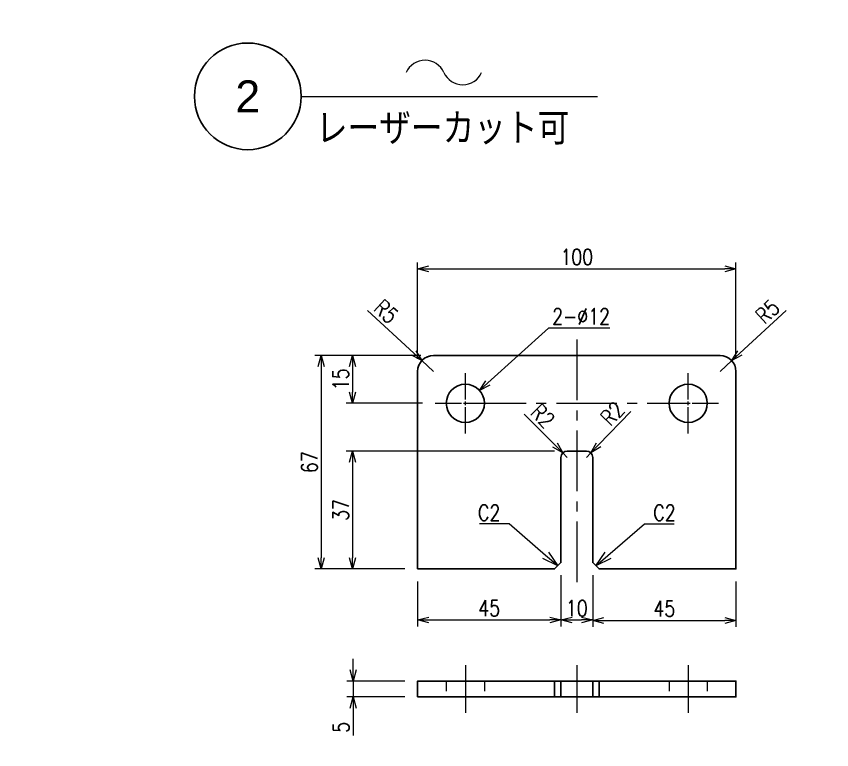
# Model space of a CAD drawing. Header units: millimetres. Extents: x 0 to 3072, y 0 to 1489.
# Drawn here: x 586.4 to 842.6, y 219.3 to 449.6 of the extents above; entities that cross this region are included whole.
import ezdxf
from ezdxf import colors
from ezdxf.entities.mleader import LeaderData, LeaderLine
from ezdxf.enums import TextEntityAlignment as Align
from ezdxf.math import Vec2, Vec3

# ---------------------------------------------------------------- set-up
doc = ezdxf.new("R2010")
doc.units = ezdxf.units.MM
doc.linetypes.add('CENTER2', pattern=[28.574999999999996, 19.05, -3.174999999999999, 3.174999999999999, -3.174999999999999])
doc.linetypes.add('HIDDEN2', pattern=[4.7624999999999975, 3.174999999999999, -1.587499999999999])
for name, color, linetype, lineweight in [('01_外形線', 7, 'Continuous', 25), ('03_かくれ線', 6, 'HIDDEN2', 13), ('04_中心線', 1, 'CENTER2', 9), ('06_文字', 7, 'Continuous', 13), ('07_寸法線', 3, 'Continuous', 9)]:
    doc.layers.add(name, color=color, linetype=linetype, lineweight=lineweight)
doc.styles.add('KSS_TXT', font='txt.shx', dxfattribs={"bigfont": 'extfont2.shx'})
doc.styles.get("Standard").update_dxf_attribs({"font": 'arial.ttf'})
doc.styles.add('寸法用', font='simplex.shx', dxfattribs={"width": 0.8, "bigfont": '@extfont2.shx'})
doc.dimstyles.new('機械製図用', dxfattribs={"dimtxt": 3.5, "dimasz": 3.5, "dimexe": 2, "dimexo": 0, "dimgap": 1.199999999999999, "dimtad": 1, "dimdsep": 46, "dimtxsty": '寸法用', "dimblk": 'OPEN30', "dimcen": 0, "dimclrd": 256, "dimclre": 256, "dimclrt": 7, "dimazin": 2, "dimtm": 1e-09, "dimtfac": 0.75, "dimtmove": 0, "dimatfit": 3, "dimldrblk": 'OPEN30', "dimfxl": 1, "dimlwd": -1, "dimlwe": -1, "dimarcsym": 0})
doc.dimstyles.new('機械製図用$3', dxfattribs={"dimtxt": 3.5, "dimasz": 3.5, "dimexe": 2, "dimexo": 0, "dimgap": 1.199999999999999, "dimtad": 1, "dimtih": 1, "dimtoh": 1, "dimdsep": 46, "dimtxsty": '寸法用', "dimblk": 'OPEN30', "dimcen": 0, "dimsd1": 1, "dimclrd": 256, "dimclre": 256, "dimclrt": 7, "dimazin": 2, "dimtm": 1e-09, "dimtfac": 0.75, "dimtofl": 0, "dimtmove": 0, "dimatfit": 3, "dimldrblk": 'OPEN30', "dimfxl": 1, "dimlwd": -1, "dimlwe": -1, "dimarcsym": 0})

# ---------------------------------------------------------------- blocks, each defined once
blk = doc.blocks.new('*U21')
at = {"layer": '04_中心線', "color": 0, "linetype": 'CENTER2', "transparency": 16777216}
for p, q in [((0, 1.2), (0, 9.5)), ((-9.5, 0), (-1.199999999999999, 0)), ((1.2, 0), (9.5, 0)), ((0, -9.5), (0, -1.199999999999999))]:
    blk.add_line(p, q, dxfattribs=at)
at = {"layer": '04_中心線', "color": 0, "linetype": 'Continuous', "transparency": 16777216}
for p, q in [((-0.6000000000000001, 0), (0.6000000000000001, 0)), ((0, -0.6000000000000001), (0, 0.6000000000000001))]:
    blk.add_line(p, q, dxfattribs=at)
blk = doc.blocks.new('*U22')
at = {"layer": '04_中心線', "color": 0, "linetype": 'CENTER2', "transparency": 16777216}
for p, q in [((0, 1.2), (0, 9.5)), ((-9.5, 0), (-1.199999999999999, 0)), ((1.2, 0), (9.5, 0)), ((0, -9.5), (0, -1.199999999999999))]:
    blk.add_line(p, q, dxfattribs=at)
at = {"layer": '04_中心線', "color": 0, "linetype": 'Continuous', "transparency": 16777216}
for p, q in [((-0.6000000000000001, 0), (0.6000000000000001, 0)), ((0, -0.6000000000000001), (0, 0.6000000000000001))]:
    blk.add_line(p, q, dxfattribs=at)
blk = doc.blocks.new('_Open30')
at = {"color": 0, "linetype": 'ByBlock', "lineweight": -2}
for p, q in [((-1, 0.26794919), (0, 0)), ((0, 0), (-1, -0.26794919)), ((0, 0), (-1, 0))]:
    blk.add_line(p, q, dxfattribs=at)
blk = doc.blocks.new('*D23')
at = {"layer": '07_寸法線', "transparency": 16777216}
for p, q in [((692.2041070488124, 244.3830392106121), (692.2041070488124, 247.8830392106121)), ((708.4943298440696, 240.8830392106121), (690.2041070488124, 240.8830392106121)), ((692.2041070488124, 240.8830392106121), (692.2041070488124, 235.8830392106121)), ((708.4943298440696, 235.8830392106121), (690.2041070488124, 235.8830392106121)), ((692.2041070488124, 232.3830392106121), (692.2041070488124, 223.8163725439454))]:
    blk.add_line(p, q, dxfattribs=at)
at = {"layer": 'Defpoints', "color": 0, "transparency": 16777216}
for p in [(712.4943298440696, 240.8830392106121), (692.2041070488124, 235.8830392106121), (712.4943298440696, 235.8830392106121)]:
    blk.add_point(p, dxfattribs=at)
at = {"layer": '07_寸法線', "transparency": 16777216, "xscale": 3.5, "yscale": 3.5, "zscale": 3.5}
for p, rotation in [((692.2041070488124, 240.8830392106121), 270), ((692.2041070488124, 235.8830392106121), 90)]:
    blk.add_blockref('_Open30', p, dxfattribs=dict(at, rotation=rotation))
at = {"layer": '07_寸法線', "color": 7, "transparency": 16777216, "insert": (688.5041070488122, 226.3497058772785), "char_height": 5, "attachment_point": 5, "rotation": 90, "style": '寸法用'}
blk.add_mtext('5', dxfattribs=at)
blk = doc.blocks.new('*D27')
at = {"layer": '07_寸法線', "transparency": 16777216}
for p, q in [((712.4943298440694, 342.0708135264376), (712.4943298440694, 372.2885533031604)), ((812.4943298440694, 342.0708135264376), (812.4943298440694, 372.2885533031604)), ((715.9943298440694, 370.2885533031604), (808.9943298440694, 370.2885533031604))]:
    blk.add_line(p, q, dxfattribs=at)
at = {"layer": 'Defpoints', "color": 0, "transparency": 16777216}
for p in [(812.4943298440694, 370.2885533031604), (712.4943298440694, 338.0708135264376), (812.4943298440694, 338.0708135264376)]:
    blk.add_point(p, dxfattribs=at)
at = {"layer": '07_寸法線', "transparency": 16777216, "xscale": 3.5, "yscale": 3.5, "zscale": 3.5, "rotation": 180}
blk.add_blockref('_Open30', (712.4943298440694, 370.2885533031604), dxfattribs=at)
at = {"layer": '07_寸法線', "transparency": 16777216, "xscale": 3.5, "yscale": 3.5, "zscale": 3.5}
blk.add_blockref('_Open30', (812.4943298440694, 370.2885533031604), dxfattribs=at)
at = {"layer": '07_寸法線', "color": 7, "transparency": 16777216, "insert": (762.4943298440694, 373.9885533031604), "char_height": 5, "attachment_point": 5, "style": '寸法用'}
blk.add_mtext('100', dxfattribs=at)
blk = doc.blocks.new('*D28')
at = {"layer": '07_寸法線', "transparency": 16777216}
for p, q in [((713.4943298440696, 343.0708135264377), (680.21502959748, 343.0708135264377)), ((682.21502959748, 339.5708135264377), (682.21502959748, 279.5708135264377)), ((708.4943298440696, 276.0708135264377), (680.21502959748, 276.0708135264377))]:
    blk.add_line(p, q, dxfattribs=at)
at = {"layer": 'Defpoints', "color": 0, "transparency": 16777216}
for p in [(717.4943298440696, 343.0708135264377), (682.21502959748, 276.0708135264377), (712.4943298440696, 276.0708135264377)]:
    blk.add_point(p, dxfattribs=at)
at = {"layer": '07_寸法線', "transparency": 16777216, "xscale": 3.5, "yscale": 3.5, "zscale": 3.5}
for p, rotation in [((682.21502959748, 343.0708135264377), 90), ((682.21502959748, 276.0708135264377), 270)]:
    blk.add_blockref('_Open30', p, dxfattribs=dict(at, rotation=rotation))
at = {"layer": '07_寸法線', "color": 7, "transparency": 16777216, "insert": (678.51502959748, 309.5708135264375), "char_height": 5, "attachment_point": 5, "rotation": 90, "style": '寸法用'}
blk.add_mtext('67', dxfattribs=at)
blk = doc.blocks.new('*D29')
at = {"layer": '07_寸法線', "transparency": 16777216}
for p, q in [((712.4943298440694, 272.0708135264376), (712.4943298440694, 258.0359163022458)), ((757.4943298440694, 274.0708135264376), (757.4943298440694, 258.0359163022458)), ((715.9943298440694, 260.0359163022458), (753.9943298440694, 260.0359163022458))]:
    blk.add_line(p, q, dxfattribs=at)
at = {"layer": 'Defpoints', "color": 0, "transparency": 16777216}
for p in [(757.4943298440694, 278.0708135264376), (712.4943298440694, 276.0708135264376), (757.4943298440694, 260.0359163022458)]:
    blk.add_point(p, dxfattribs=at)
at = {"layer": '07_寸法線', "transparency": 16777216, "xscale": 3.5, "yscale": 3.5, "zscale": 3.5, "rotation": 180}
blk.add_blockref('_Open30', (712.4943298440694, 260.0359163022458), dxfattribs=at)
at = {"layer": '07_寸法線', "transparency": 16777216, "xscale": 3.5, "yscale": 3.5, "zscale": 3.5}
blk.add_blockref('_Open30', (757.4943298440694, 260.0359163022458), dxfattribs=at)
at = {"layer": '07_寸法線', "color": 7, "transparency": 16777216, "insert": (734.9943298440694, 263.7359163022458), "char_height": 5, "attachment_point": 5, "style": '寸法用'}
blk.add_mtext('45', dxfattribs=at)
blk = doc.blocks.new('*D24')
at = {"layer": '07_寸法線', "transparency": 16777216}
for p, q in [((753.5900811285735, 351.6446110206834), (734.5438424858891, 334.4390449538296)), ((772.8853192238137, 351.6446110206834), (753.5900811285735, 351.6446110206834))]:
    blk.add_line(p, q, dxfattribs=at)
at = {"layer": 'Defpoints', "color": 0, "transparency": 16777216}
for p in [(731.9466536178502, 332.0928544279483), (723.0420060702882, 324.0487726249265)]:
    blk.add_point(p, dxfattribs=at)
at = {"layer": '07_寸法線', "transparency": 16777216, "xscale": 3.5, "yscale": 3.5, "zscale": 3.5, "rotation": 222.0933231907407}
blk.add_blockref('_Open30', (731.9466536178502, 332.0928544279483), dxfattribs=at)
at = {"layer": '07_寸法線', "color": 7, "transparency": 16777216, "insert": (763.8377001761946, 355.3446110206834), "char_height": 5, "attachment_point": 5, "style": '寸法用'}
blk.add_mtext('2-∅12', dxfattribs=at)
blk = doc.blocks.new('*D25')
at = {"layer": '07_寸法線', "transparency": 16777216}
for p, q in [((828.2572758036979, 357.2177918644398), (813.7429809757473, 343.8331358911254)), ((807.4943298440694, 338.0708135264377), (811.1700069803505, 341.4604149174305))]:
    blk.add_line(p, q, dxfattribs=at)
at = {"layer": 'Defpoints', "color": 0, "transparency": 16777216}
for p in [(811.1700069803505, 341.4604149174305), (807.4943298440694, 338.0708135264377)]:
    blk.add_point(p, dxfattribs=at)
at = {"layer": '07_寸法線', "transparency": 16777216, "xscale": 3.5, "yscale": 3.5, "zscale": 3.5, "rotation": 222.6813392306607}
blk.add_blockref('_Open30', (811.1700069803505, 341.4604149174305), dxfattribs=at)
at = {"layer": '07_寸法線', "color": 7, "transparency": 16777216, "insert": (822.4163568374684, 356.8645543507879), "char_height": 5, "attachment_point": 5, "rotation": 42.68133923066069, "style": '寸法用'}
blk.add_mtext('R5', dxfattribs=at)
blk = doc.blocks.new('*D26')
at = {"layer": '07_寸法線', "transparency": 16777216}
for p, q in [((696.7313838844425, 357.2177918644401), (711.245678712392, 343.8331358911261)), ((717.4943298440694, 338.0708135264385), (713.8186527077887, 341.4604149174311))]:
    blk.add_line(p, q, dxfattribs=at)
blk.add_arc((717.4943298440694, 338.0708135264385), 4.999999999999545, 90, 160.2369725745727, dxfattribs=at)
at = {"layer": 'Defpoints', "color": 0, "transparency": 16777216}
for p in [(713.8186527077887, 341.4604149174311), (717.4943298440694, 338.0708135264385)]:
    blk.add_point(p, dxfattribs=at)
at = {"layer": '07_寸法線', "transparency": 16777216, "xscale": 3.5, "yscale": 3.5, "zscale": 3.5, "rotation": 317.3186607693377}
blk.add_blockref('_Open30', (713.8186527077887, 341.4604149174311), dxfattribs=at)
at = {"layer": '07_寸法線', "color": 7, "transparency": 16777216, "insert": (702.572302850672, 356.864554350788), "char_height": 5, "attachment_point": 5, "rotation": 317.3186607693377, "style": '寸法用'}
blk.add_mtext('R5', dxfattribs=at)
blk = doc.blocks.new('*D30')
at = {"layer": '07_寸法線', "transparency": 16777216}
for p, q in [((757.4943298440694, 274.0708135264376), (757.4943298440694, 258.0359163022458)), ((767.4943298440694, 274.0708135264376), (767.4943298440694, 258.0359163022458)), ((760.9943298440694, 260.0359163022458), (763.9943298440694, 260.0359163022458))]:
    blk.add_line(p, q, dxfattribs=at)
at = {"layer": 'Defpoints', "color": 0, "transparency": 16777216}
for p in [(757.4943298440694, 278.0708135264376), (767.4943298440694, 278.0708135264376), (767.4943298440694, 260.0359163022458)]:
    blk.add_point(p, dxfattribs=at)
at = {"layer": '07_寸法線', "transparency": 16777216, "xscale": 3.5, "yscale": 3.5, "zscale": 3.5, "rotation": 180}
blk.add_blockref('_Open30', (757.4943298440694, 260.0359163022458), dxfattribs=at)
at = {"layer": '07_寸法線', "transparency": 16777216, "xscale": 3.5, "yscale": 3.5, "zscale": 3.5}
blk.add_blockref('_Open30', (767.4943298440694, 260.0359163022458), dxfattribs=at)
at = {"layer": '07_寸法線', "color": 7, "transparency": 16777216, "insert": (762.4943298440694, 263.7359163022458), "char_height": 5, "attachment_point": 5, "style": '寸法用'}
blk.add_mtext('10', dxfattribs=at)
blk = doc.blocks.new('*D31')
at = {"layer": '07_寸法線', "transparency": 16777216}
for p, q in [((767.4943298440694, 274.0708135264376), (767.4943298440694, 257.9019417082985)), ((812.4943298440694, 272.0708135264376), (812.4943298440694, 257.9019417082985)), ((770.9943298440694, 259.9019417082985), (808.9943298440694, 259.9019417082985))]:
    blk.add_line(p, q, dxfattribs=at)
at = {"layer": 'Defpoints', "color": 0, "transparency": 16777216}
for p in [(767.4943298440694, 278.0708135264376), (812.4943298440694, 276.0708135264376), (812.4943298440694, 259.9019417082985)]:
    blk.add_point(p, dxfattribs=at)
at = {"layer": '07_寸法線', "transparency": 16777216, "xscale": 3.5, "yscale": 3.5, "zscale": 3.5, "rotation": 180}
blk.add_blockref('_Open30', (767.4943298440694, 259.9019417082985), dxfattribs=at)
at = {"layer": '07_寸法線', "transparency": 16777216, "xscale": 3.5, "yscale": 3.5, "zscale": 3.5}
blk.add_blockref('_Open30', (812.4943298440694, 259.9019417082985), dxfattribs=at)
at = {"layer": '07_寸法線', "color": 7, "transparency": 16777216, "insert": (789.9943298440694, 263.6019417082985), "char_height": 5, "attachment_point": 5, "style": '寸法用'}
blk.add_mtext('45', dxfattribs=at)
blk = doc.blocks.new('*D32')
at = {"layer": '07_寸法線', "transparency": 16777216}
for p, q in [((755.4943298440696, 313.0708135264373), (690.0483465252566, 313.0708135264373)), ((692.0483465252566, 309.5708135264373), (692.0483465252566, 279.5708135264377)), ((708.4943298440696, 276.0708135264377), (690.0483465252566, 276.0708135264377))]:
    blk.add_line(p, q, dxfattribs=at)
at = {"layer": 'Defpoints', "color": 0, "transparency": 16777216}
for p in [(759.4943298440696, 313.0708135264373), (692.0483465252566, 276.0708135264377), (712.4943298440696, 276.0708135264377)]:
    blk.add_point(p, dxfattribs=at)
at = {"layer": '07_寸法線', "transparency": 16777216, "xscale": 3.5, "yscale": 3.5, "zscale": 3.5}
for p, rotation in [((692.0483465252566, 313.0708135264373), 90), ((692.0483465252566, 276.0708135264377), 270)]:
    blk.add_blockref('_Open30', p, dxfattribs=dict(at, rotation=rotation))
at = {"layer": '07_寸法線', "color": 7, "transparency": 16777216, "insert": (688.3483465252566, 294.5708135264372), "char_height": 5, "attachment_point": 5, "rotation": 90, "style": '寸法用'}
blk.add_mtext('37', dxfattribs=at)
blk = doc.blocks.new('*D41')
at = {"layer": '07_寸法線', "transparency": 16777216}
for p, q in [((713.4943298440696, 343.0708135264377), (690.0483465252566, 343.0708135264377)), ((692.0483465252566, 339.5708135264377), (692.0483465252566, 331.5708135264377)), ((713.9943298440696, 328.0708135264377), (690.0483465252566, 328.0708135264377))]:
    blk.add_line(p, q, dxfattribs=at)
at = {"layer": 'Defpoints', "color": 0, "transparency": 16777216}
for p in [(717.4943298440696, 343.0708135264377), (692.0483465252566, 328.0708135264377), (717.9943298440696, 328.0708135264377)]:
    blk.add_point(p, dxfattribs=at)
at = {"layer": '07_寸法線', "transparency": 16777216, "xscale": 3.5, "yscale": 3.5, "zscale": 3.5}
for p, rotation in [((692.0483465252566, 343.0708135264377), 90), ((692.0483465252566, 328.0708135264377), 270)]:
    blk.add_blockref('_Open30', p, dxfattribs=dict(at, rotation=rotation))
at = {"layer": '07_寸法線', "color": 7, "transparency": 16777216, "insert": (688.3483465252566, 335.5708135264375), "char_height": 5, "attachment_point": 5, "rotation": 90, "style": '寸法用'}
blk.add_mtext('15', dxfattribs=at)
blk = doc.blocks.new('*D43')
at = {"layer": '07_寸法線', "transparency": 16777216}
for p, q in [((779.5132488616296, 325.509126265404), (769.3256849352098, 315.0167884586423)), ((765.4943298440703, 311.0708135264369), (766.8875498772117, 312.5057135017842))]:
    blk.add_line(p, q, dxfattribs=at)
at = {"layer": 'Defpoints', "color": 0, "transparency": 16777216}
for p in [(765.4943298440703, 311.0708135264369), (766.8875498772117, 312.5057135017842)]:
    blk.add_point(p, dxfattribs=at)
at = {"layer": '07_寸法線', "transparency": 16777216, "xscale": 3.5, "yscale": 3.5, "zscale": 3.5, "rotation": 225.8443460310271}
blk.add_blockref('_Open30', (766.8875498772117, 312.5057135017842), dxfattribs=at)
at = {"layer": '07_寸法線', "color": 7, "transparency": 16777216, "insert": (773.7007184987821, 324.8341433825954), "char_height": 5, "attachment_point": 5, "rotation": 45.844346031027136, "style": '寸法用'}
blk.add_mtext('R2', dxfattribs=at)
blk = doc.blocks.new('*D44')
at = {"layer": '07_寸法線', "transparency": 16777216}
for p, q in [((745.9882187187941, 324.6944937903237), (755.6221325805506, 314.9767178202474)), ((759.4943298440699, 311.070813526438), (758.0862581118809, 312.4911423605507))]:
    blk.add_line(p, q, dxfattribs=at)
at = {"layer": 'Defpoints', "color": 0, "transparency": 16777216}
for p in [(758.0862581118809, 312.4911423605507), (759.4943298440699, 311.070813526438)]:
    blk.add_point(p, dxfattribs=at)
at = {"layer": '07_寸法線', "transparency": 16777216, "xscale": 3.5, "yscale": 3.5, "zscale": 3.5, "rotation": 314.7517056737129}
blk.add_blockref('_Open30', (758.0862581118809, 312.4911423605507), dxfattribs=at)
at = {"layer": '07_寸法線', "color": 7, "transparency": 16777216, "insert": (751.8074563215299, 324.0800144708849), "char_height": 5, "attachment_point": 5, "rotation": 314.7517056737129, "style": '寸法用'}
blk.add_mtext('R2', dxfattribs=at)
blk = doc.blocks.new('AM_BALLOON1')
at = {"transparency": 16777216}
blk.add_circle((0, 0), 5, dxfattribs=at)
blk.add_attdef('B_NUMBER', text='', height=3, dxfattribs=at).set_placement((0, 0), align=Align.MIDDLE_CENTER)
blk = doc.blocks.new('_OPEN')
at = {"color": 0, "linetype": 'ByBlock'}
for p, q in [((-1, 0.1666666666666666), (0, 0)), ((0, 0), (-1, -0.1666666666666666)), ((0, 0), (-1, 0))]:
    blk.add_line(p, q, dxfattribs=at)
blk = doc.blocks.new('p1ba05')
for centre, start, end in [((-2.953558874599082, 0.2854771617432377), 24.22763733453314, 155.5757785718213), ((0, 1.620669598395743), 204.2276373345332, 335.5757785718214)]:
    blk.add_arc(centre, 1.620669598395853, start, end)

msp = doc.modelspace()

# ---------------------------------------------------------------- linework, layer by layer
at = {"layer": '01_外形線'}
for p, q in [((732.2280451327888, 343.0708135264376), (732.2280451327888, 343.0708135264376)), ((755.4943298440694, 240.883039210612), (755.4943298440694, 235.883039210612)), ((757.4943298440694, 240.883039210612), (757.4943298440694, 235.883039210612)), ((767.4943298440694, 240.883039210612), (767.4943298440694, 235.883039210612)), ((769.4943298440694, 240.883039210612), (769.4943298440694, 235.883039210612))]:
    msp.add_line(p, q, dxfattribs=at)
msp.add_lwpolyline([(712.4943298440694, 276.0708135264376), (755.4943298440694, 276.0708135264376), (757.4943298440694, 278.0708135264376), (757.4943298440694, 311.0708135264376, -0.414213562373095), (759.4943298440694, 313.0708135264376), (765.4943298440694, 313.0708135264376, -0.414213562373095), (767.4943298440694, 311.0708135264376), (767.4943298440694, 278.0708135264376), (769.4943298440694, 276.0708135264376), (812.4943298440694, 276.0708135264376), (812.4943298440694, 338.0708135264376, 0.414213562373095), (807.4943298440694, 343.0708135264376), (717.4943298440694, 343.0708135264376, 0.414213562373095), (712.4943298440694, 338.0708135264376)], format="xyb", close=True, dxfattribs=at)
msp.add_lwpolyline([(712.4943298440694, 235.883039210612), (812.4943298440694, 235.883039210612), (812.4943298440694, 240.883039210612), (712.4943298440694, 240.883039210612)], close=True, dxfattribs=at)
for centre in [(727.4943298440694, 328.0708135264376), (797.4943298440694, 328.0708135264376)]:
    msp.add_circle(centre, 6, dxfattribs=at)
at = {"layer": '03_かくれ線'}
for p, q in [((721.4943298440694, 240.883039210612), (721.4943298440694, 235.883039210612)), ((733.4943298440694, 240.883039210612), (733.4943298440694, 235.883039210612)), ((791.4943298440694, 240.883039210612), (791.4943298440694, 235.883039210612)), ((803.4943298440694, 240.883039210612), (803.4943298440694, 235.883039210612))]:
    msp.add_line(p, q, dxfattribs=at)
at = {"layer": '04_中心線'}
for p, q in [((762.4943298440694, 348.0708135264376), (762.4943298440694, 271.0708135264376)), ((727.4943298440694, 328.0708135264376), (797.4943298440694, 328.0708135264376)), ((727.4943298440694, 245.883039210612), (727.4943298440694, 230.883039210612)), ((762.4943298440694, 245.883039210612), (762.4943298440694, 230.883039210612)), ((797.4943298440694, 245.883039210612), (797.4943298440694, 230.883039210612))]:
    msp.add_line(p, q, dxfattribs=at)
at = {"layer": '07_寸法線'}
msp.add_line((675.8977474507983, 424.4142172369966), (769.0089095408521, 424.4142172369966), dxfattribs=at)

# ---------------------------------------------------------------- block references
at = {"layer": '04_中心線', "linetype": 'CENTER2'}
for name, p in [('*U21', (727.4943298440694, 328.0708135264376)), ('*U22', (797.4943298440694, 328.0708135264376))]:
    msp.add_blockref(name, p, dxfattribs=at)
at = {"layer": '07_寸法線', "xscale": 4.019756363636361, "yscale": 4.019756363636361, "zscale": 4.019756363636361}
msp.add_blockref('p1ba05', (726.6703571916428, 428.079134096849), dxfattribs=at)

# ---------------------------------------------------------------- texts
at = {"layer": '06_文字', "color": 3, "style": 'KSS_TXT', "width": 0.9}
msp.add_text('レーザーカット可', height=10.05, dxfattribs=at).set_placement((680.5262718798022, 409.277567050976))

# ---------------------------------------------------------------- dimensions: what is measured, and where the dimension line sits
at = {"layer": '07_寸法線'}
for base, p1, p2, picture, middle in [((812.4943298440694, 370.2885533031604), (712.4943298440694, 338.0708135264376), (812.4943298440694, 338.0708135264376), '*D27', (762.4943298440694, 373.9885533031604)), ((757.4943298440694, 260.0359163022458), (712.4943298440694, 276.0708135264376), (757.4943298440694, 278.0708135264376), '*D29', (734.9943298440694, 263.7359163022458)), ((767.4943298440694, 260.0359163022458), (757.4943298440694, 278.0708135264376), (767.4943298440694, 278.0708135264376), '*D30', (762.4943298440694, 263.7359163022458)), ((812.4943298440694, 259.9019417082985), (767.4943298440694, 278.0708135264376), (812.4943298440694, 276.0708135264376), '*D31', (789.9943298440694, 263.6019417082985))]:
    dim = msp.add_linear_dim(base=base, p1=p1, p2=p2, dimstyle='機械製図用', override={"dimtxt": 5, "dimexo": 4}, dxfattribs=at)
    dim.commit()
    dim.dimension.update_dxf_attribs({"geometry": picture, "text_midpoint": middle})
for center, mpoint, picture, middle in [((717.4943298440694, 338.0708135264385), (713.8186527077887, 341.4604149174311), '*D26', (700.0639978213374, 354.1445532699399)), ((807.4943298440694, 338.0708135264377), (811.1700069803505, 341.4604149174305), '*D25', (824.924661866803, 354.1445532699398)), ((759.4943298440699, 311.070813526438), (758.0862581118809, 312.4911423605507), '*D44', (749.1798479784219, 321.4750817663356)), ((765.4943298440703, 311.0708135264369), (766.8875498772117, 312.5057135017842), '*D43', (776.3552834531749, 322.256686321283))]:
    dim = msp.add_radius_dim(center=center, mpoint=mpoint, dimstyle='機械製図用', override={"dimtxt": 5}, dxfattribs=at)
    dim.commit()
    dim.dimension.update_dxf_attribs({"geometry": picture, "text_midpoint": middle, "dimtype": 164})
dim = msp.add_diameter_dim_2p(p1=(723.0420060702882, 324.0487726249265), p2=(731.9466536178502, 332.0928544279483), text='2-<>', dimstyle='機械製図用$3', override={"dimtxt": 5}, dxfattribs=at)
dim.commit()
dim.dimension.update_dxf_attribs({"geometry": '*D24', "text_midpoint": (763.8377001761946, 351.6446110206834), "dimtype": 163})
for base, p1, p2, picture, middle in [((682.21502959748, 276.0708135264377), (717.4943298440694, 343.0708135264376), (712.4943298440694, 276.0708135264376), '*D28', (678.51502959748, 309.5708135264375)), ((692.0483465252566, 328.0708135264377), (717.4943298440694, 343.0708135264376), (717.9943298440694, 328.0708135264376), '*D41', (688.3483465252566, 335.5708135264375)), ((692.0483465252566, 276.0708135264377), (759.4943298440694, 313.0708135264372), (712.4943298440694, 276.0708135264376), '*D32', (688.3483465252566, 294.5708135264372)), ((692.2041070488124, 235.8830392106121), (712.4943298440694, 240.883039210612), (712.4943298440694, 235.883039210612), '*D23', (688.5041070488122, 226.3497058772785))]:
    dim = msp.add_linear_dim(base=base, p1=p1, p2=p2, angle=90, dimstyle='機械製図用', override={"dimtxt": 5, "dimexo": 4}, dxfattribs=at)
    dim.commit()
    dim.dimension.update_dxf_attribs({"geometry": picture, "text_midpoint": middle})

# ---------------------------------------------------------------- leaders
ml = msp.add_multileader_block('Standard', dxfattribs=at)
ml.set_content('AM_BALLOON1', color=256, scale=2.244363969696969)
ml.set_attribute('B_NUMBER', '1C', width=0)
ml.set_leader_properties(color=256, linetype='ByLayer', lineweight=-1)
ml.set_arrow_properties(name='OPEN')
ml.build(insert=Vec2(0, 0))
ml.multileader.update_dxf_attribs({"leader_type": 0, "has_dogleg": 0, "text_right_attachment_type": 6, "dogleg_length": 0, "arrow_head_size": 1.12225, "scale": 2.5, "block_connection_type": 1})
ctx = ml.context
ctx.base_point, ctx.scale, ctx.char_height, ctx.arrow_head_size, ctx.landing_gap_size, ctx.plane_origin = Vec3(776.202115929224, 793.2937912303532), 2.5, 2.2445, 1.12225, 1.12225, Vec3(776.202115929224, 793.2937912303532)
ctx.right_attachment, ctx.attachment_type = 6, 1
notes = []
notes.append((ctx, [(0, (0, 0, 0), (0, 0), (1, 0), 1, [])]))
ctx.block.insert = Vec3(776.202115929224, 793.2937912303532)
ml = msp.add_multileader_block('Standard', dxfattribs=at)
ml.set_content('AM_BALLOON1', color=256, scale=2.244363969696969)
ml.set_attribute('B_NUMBER', '１D', width=0)
ml.set_leader_properties(color=256, linetype='ByLayer', lineweight=-1)
ml.set_arrow_properties(name='OPEN')
ml.build(insert=Vec2(0, 0))
ml.multileader.update_dxf_attribs({"leader_type": 0, "has_dogleg": 0, "text_right_attachment_type": 6, "dogleg_length": 0, "arrow_head_size": 1.12225, "scale": 2.5, "block_connection_type": 1})
ctx = ml.context
ctx.base_point, ctx.scale, ctx.char_height, ctx.arrow_head_size, ctx.landing_gap_size, ctx.plane_origin = Vec3(1052.172579138118, 793.2937912303532), 2.5, 2.2445, 1.12225, 1.12225, Vec3(1052.172579138118, 793.2937912303532)
ctx.right_attachment, ctx.attachment_type = 6, 1
notes.append((ctx, [(0, (0, 0, 0), (0, 0), (1, 0), 1, [])]))
ctx.block.insert = Vec3(1052.172579138118, 793.2937912303532)
ml = msp.add_multileader_block('Standard', dxfattribs=at)
ml.set_content('AM_BALLOON1', color=256, scale=2.244363969696969)
ml.set_attribute('B_NUMBER', '１B', width=0)
ml.set_leader_properties(color=256, linetype='ByLayer', lineweight=-1)
ml.set_arrow_properties(name='OPEN')
ml.build(insert=Vec2(0, 0))
ml.multileader.update_dxf_attribs({"leader_type": 0, "has_dogleg": 0, "text_right_attachment_type": 6, "dogleg_length": 0, "arrow_head_size": 1.12225, "scale": 2.5, "block_connection_type": 1})
ctx = ml.context
ctx.base_point, ctx.scale, ctx.char_height, ctx.arrow_head_size, ctx.landing_gap_size, ctx.plane_origin = Vec3(606.4583811885955, 748.8239111872836), 2.5, 2.2445, 1.12225, 1.12225, Vec3(606.4583811885955, 748.8239111872836)
ctx.right_attachment, ctx.attachment_type = 6, 1
notes.append((ctx, [(0, (0, 0, 0), (0, 0), (1, 0), 1, [])]))
ctx.block.insert = Vec3(606.4583811885955, 748.8239111872836)
ml = msp.add_multileader_block('Standard', dxfattribs=at)
ml.set_content('AM_BALLOON1', color=256, scale=3.349796969696968)
ml.set_attribute('B_NUMBER', '2', width=0)
ml.set_leader_properties(color=256, linetype='ByLayer', lineweight=-1)
ml.set_arrow_properties(name='OPEN')
ml.build(insert=Vec2(0, 0))
ml.multileader.update_dxf_attribs({"leader_type": 0, "has_dogleg": 0, "text_right_attachment_type": 6, "dogleg_length": 0, "arrow_head_size": 1.675, "scale": 2.5, "block_connection_type": 1})
ctx = ml.context
ctx.base_point, ctx.scale, ctx.char_height, ctx.arrow_head_size, ctx.landing_gap_size, ctx.plane_origin = Vec3(659.1291041071504, 424.4275994024229), 2.5, 3.35, 1.675, 1.675, Vec3(659.1291041071504, 424.4275994024229)
ctx.right_attachment, ctx.attachment_type = 6, 1
notes.append((ctx, [(0, (0, 0, 0), (0, 0), (1, 0), 1, [])]))
ctx.block.insert = Vec3(659.1291041071504, 424.4275994024229)
ml = msp.add_multileader_block('Standard', dxfattribs=at)
ml.set_content('AM_BALLOON1', color=256, scale=3.349796969696968)
ml.set_attribute('B_NUMBER', '3', width=0)
ml.set_leader_properties(color=256, linetype='ByLayer', lineweight=-1)
ml.set_arrow_properties(name='OPEN')
ml.build(insert=Vec2(0, 0))
ml.multileader.update_dxf_attribs({"leader_type": 0, "has_dogleg": 0, "text_right_attachment_type": 6, "dogleg_length": 0, "arrow_head_size": 1.675, "scale": 2.5, "block_connection_type": 1})
ctx = ml.context
ctx.base_point, ctx.scale, ctx.char_height, ctx.arrow_head_size, ctx.landing_gap_size, ctx.plane_origin = Vec3(923.6336490601329, 424.4275994024229), 2.5, 3.35, 1.675, 1.675, Vec3(923.6336490601329, 424.4275994024229)
ctx.right_attachment, ctx.attachment_type = 6, 1
notes.append((ctx, [(0, (0, 0, 0), (0, 0), (1, 0), 1, [])]))
ctx.block.insert = Vec3(923.6336490601329, 424.4275994024229)
ml = msp.add_multileader_mtext('Standard', dxfattribs=at)
ml.set_content('C2', color=7, style='寸法用')
ml.set_leader_properties(color=256, linetype='ByLayer', lineweight=-1)
ml.set_arrow_properties(name='OPEN30')
ml.build(insert=Vec2(0, 0))
ml.multileader.update_dxf_attribs({"has_dogleg": 0, "text_left_attachment_type": 6, "text_right_attachment_type": 6, "arrow_head_size": 5})
ctx = ml.context
ctx.base_point, ctx.char_height, ctx.arrow_head_size, ctx.landing_gap_size, ctx.plane_origin = Vec3(728.9988533312157, 290.1935333552483), 5, 5, 2.8, Vec3(687.3484385204783, 217.0652186210918)
ctx.left_attachment, ctx.right_attachment, ctx.text_align_type = 6, 6, 2
notes.append((ctx, [(0, (1, 1, 0), (752.4655199978824, 290.1935333552483), (-1, 0), 11.2, [(0, [(756.4943298440694, 277.0708135264376)], 0, [])])]))
ctx.mtext.insert, ctx.mtext.width, ctx.mtext.defined_height, ctx.mtext.alignment, ctx.mtext.line_spacing_factor, ctx.mtext.flow_direction = Vec3(738.4655199978824, 296.1935333552483), 25, 4.423232067250501, 3, 3, 5
ml = msp.add_multileader_mtext('Standard', dxfattribs=at)
ml.set_content('C2', color=7, style='寸法用')
ml.set_leader_properties(color=256, linetype='ByLayer', lineweight=-1)
ml.set_arrow_properties(name='OPEN30')
ml.build(insert=Vec2(0, 0))
ml.multileader.update_dxf_attribs({"has_dogleg": 0, "text_left_attachment_type": 6, "text_right_attachment_type": 6, "arrow_head_size": 5})
ctx = ml.context
ctx.base_point, ctx.char_height, ctx.arrow_head_size, ctx.landing_gap_size, ctx.plane_origin = Vec3(783.7231396902564, 290.1935333552483), 5, 5, 2.8, Vec3(837.6402211676605, 217.0652186210918)
ctx.left_attachment, ctx.right_attachment = 6, 6
notes.append((ctx, [(0, (1, 1, 0), (772.5231396902564, 290.1935333552483), (1, 0), 11.2, [(0, [(768.4943298440694, 277.0708135264376)], 0, [])])]))
ctx.mtext.insert, ctx.mtext.width, ctx.mtext.defined_height, ctx.mtext.line_spacing_factor, ctx.mtext.flow_direction = Vec3(786.5231396902564, 296.1935333552483), 25, 4.423232067250501, 3, 5
for ctx, leaders in notes:
    for number, flags, end, landing, length, lines in leaders:
        leader = LeaderData()
        leader.index, (leader.has_last_leader_line, leader.has_dogleg_vector, leader.attachment_direction) = number, flags
        leader.last_leader_point, leader.dogleg_vector, leader.dogleg_length = Vec3(end), Vec3(landing), length
        for number, points, colour, breaks in lines:
            line = LeaderLine()
            line.index, line.vertices, line.color, line.breaks = number, Vec3.list(points), colors.encode_raw_color(colour), breaks
            leader.lines.append(line)
        ctx.leaders.append(leader)

doc.saveas('drawing.dxf')
